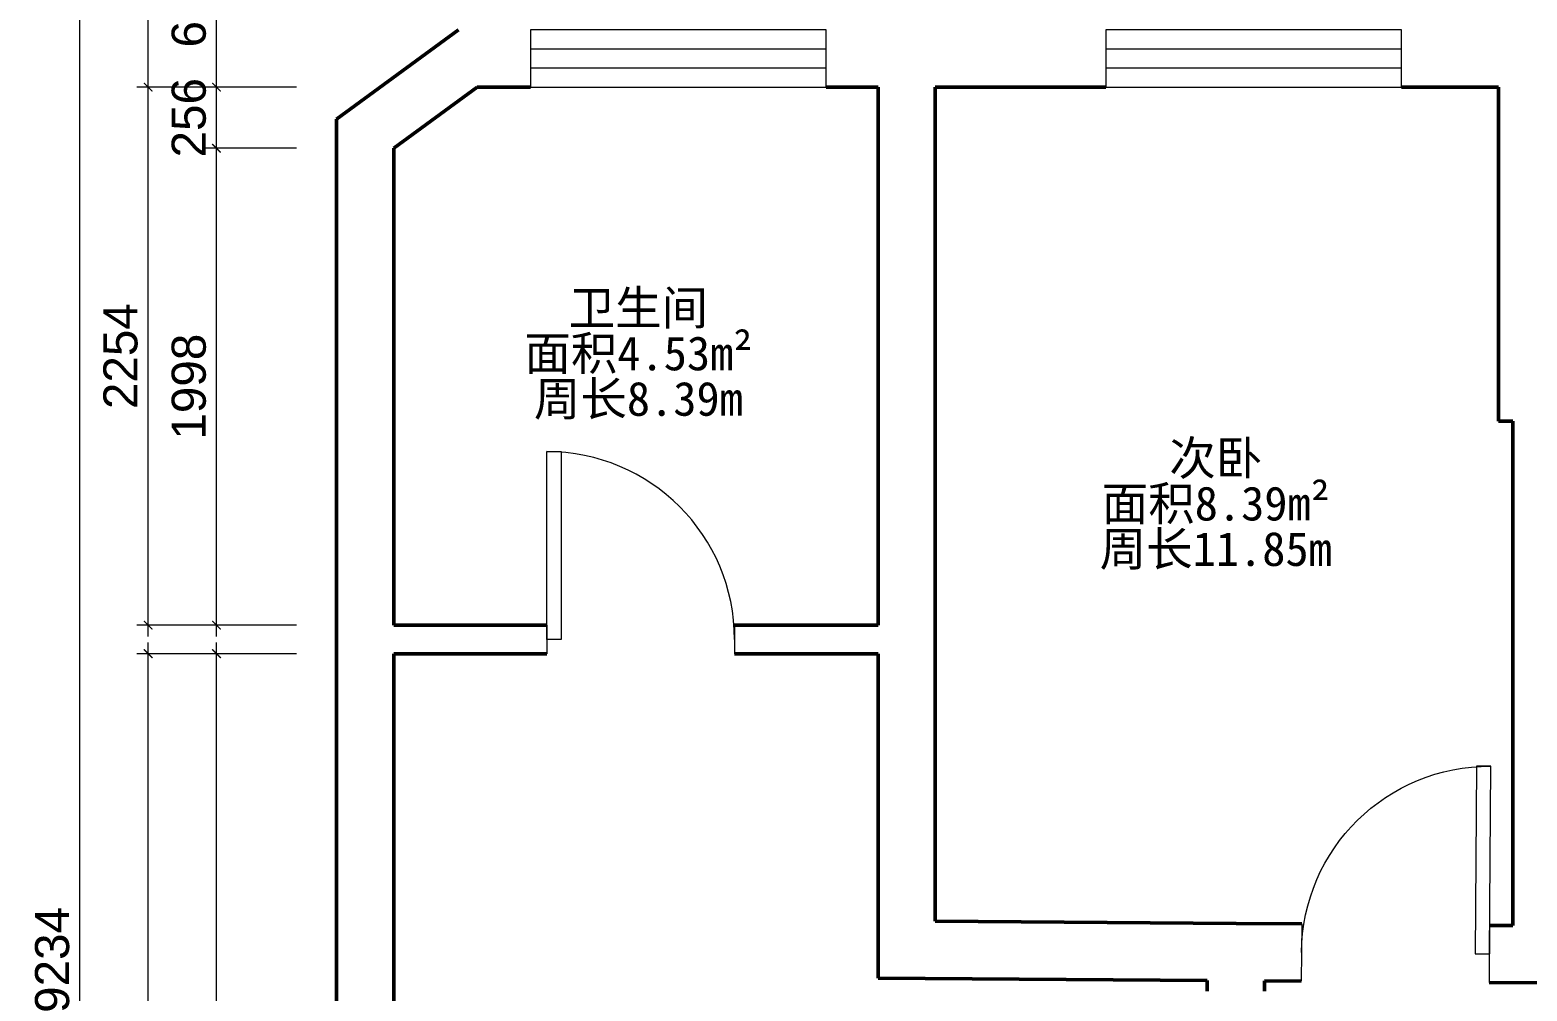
# Model space of a CAD drawing. Header units: millimetres. Extents: x 245 to 19137, y -220 to 12813.
# Drawn here: x 245 to 6518, y 6507 to 10535 of the extents above; entities that cross this region are included whole.
import ezdxf

# ---------------------------------------------------------------- set-up
doc = ezdxf.new("R2010")
doc.units = ezdxf.units.MM
for name, color, linetype, lineweight in [('BS-非承重墙', 7, 'Continuous', 50), ('DS-门窗', 7, 'Continuous', 13), ('SH-文字标注', 2, 'Continuous', 13)]:
    doc.layers.add(name, color=color, linetype=linetype, lineweight=lineweight)
doc.layers.add('SH-尺寸标注', color=32, linetype='Continuous')
doc.styles.get("Standard").update_dxf_attribs({"font": 'arial.ttf'})
doc.styles.add('T_20_SimSun', font='', dxfattribs={"height": 178.571429})
doc.styles.get('T_20_SimSun').set_extended_font_data('SimSun')
doc.dimstyles.new('D_20_2.35', dxfattribs={"dimtxt": 142.857143, "dimasz": 35.714286, "dimexe": 47.619048, "dimexo": 0, "dimgap": 0, "dimtad": 1, "dimdec": 0, "dimzin": 1, "dimdsep": 46, "dimtxsty": 'Standard', "dimblk": 'ARCHTICK', "dimcen": 0.09, "dimdle": 47.619048, "dimclrd": 252, "dimclre": 252, "dimclrt": 134, "dimadec": 0, "dimazin": 0, "dimtfac": 1, "dimtdec": 4, "dimtix": 1, "dimtmove": 2, "dimatfit": 3, "dimfxl": 335.714273, "dimfxlon": 1, "dimtolj": 1, "dimtzin": 0, "dimlwd": 9, "dimlwe": 9, "dimarcsym": 0})

# ---------------------------------------------------------------- blocks, each defined once
blk = doc.blocks.new('WINDOW_a62b61572bc37d58dc9e2607d579309c_19cabc8ac68d438292a2dbee5d9ffa78')
at = {"layer": 'DS-门窗', "color": 60, "linetype": 'Continuous', "ltscale": 2}
for p, q in [((-5155.9, 3753.8), (-6394.4, 3753.8)), ((-6394.4, 3753.8), (-6394.4, 3513.8)), ((-5155.9, 3513.8), (-5155.9, 3753.8)), ((-5155.9, 3673.8), (-6394.4, 3673.8)), ((-5155.9, 3593.8), (-6394.4, 3593.8)), ((-6394.4, 3513.8), (-5155.9, 3513.8))]:
    blk.add_line(p, q, dxfattribs=at)
blk = doc.blocks.new('WINDOW_901e531f2d109fc9228922a418da6d7e_180650a6c23d48fc9906bfc32fea3137')
at = {"layer": 'DS-门窗', "color": 60, "linetype": 'Continuous', "ltscale": 2}
for p, q in [((-2745, 3753.8), (-3983.5, 3753.8)), ((-3983.5, 3753.8), (-3983.5, 3513.8)), ((-2745, 3513.8), (-2745, 3753.8)), ((-2745, 3673.8), (-3983.5, 3673.8)), ((-2745, 3593.8), (-3983.5, 3593.8)), ((-3983.5, 3513.8), (-2745, 3513.8))]:
    blk.add_line(p, q, dxfattribs=at)
blk = doc.blocks.new('LEGEND_21c7235f9fb190111f4370a596c8782f_f730b179c3a6443a9e8fe988db1792cb')
at = {"layer": 'DS-门窗', "color": 60, "linetype": 'Continuous', "ltscale": 2}
for p, q in [((0, 120), (0, 0)), ((787, 120), (787, 0))]:
    blk.add_line(p, q, dxfattribs=at)
at = {"layer": 'DS-门窗', "color": 60, "linetype": 'Continuous', "ltscale": 2, "flags": 128}
blk.add_lwpolyline([(0, 60), (0, 847), (60, 847), (60, 60), (0, 60)], dxfattribs=at)
at = {"layer": 'DS-门窗', "color": 60, "linetype": 'Continuous', "ltscale": 2}
blk.add_arc((0, 60), 787, 0, 90, dxfattribs=at)
blk = doc.blocks.new('LEGEND_53b17ed9e7bc361a9d5f7c8f8c891103_0325671d14544a5e9625c67889f8c782')
at = {"layer": 'DS-门窗', "color": 60, "linetype": 'Continuous', "ltscale": 2}
for p, q in [((0, 240), (0, 0)), ((787, 240), (787, 0))]:
    blk.add_line(p, q, dxfattribs=at)
at = {"layer": 'DS-门窗', "color": 60, "linetype": 'Continuous', "ltscale": 2, "flags": 128}
blk.add_lwpolyline([(0, 120), (0, 907), (60, 907), (60, 120), (0, 120)], dxfattribs=at)
at = {"layer": 'DS-门窗', "color": 60, "linetype": 'Continuous', "ltscale": 2}
blk.add_arc((0, 120), 787, 0, 90, dxfattribs=at)
blk = doc.blocks.new('_ArchTick')
at = {"color": 0, "linetype": 'ByBlock', "const_width": 0.15}
blk.add_lwpolyline([(-0.5, -0.5), (0.5, 0.5)], dxfattribs=at)
blk = doc.blocks.new('*D251')
at = {"layer": 'Defpoints', "color": 0}
for p in [(740.6, 7920.5), (1076.4, 7920.5), (1076.4, 2020.2)]:
    blk.add_point(p, dxfattribs=at)
at = {"layer": 'SH-尺寸标注', "color": 252, "linetype": 'Continuous', "lineweight": 9}
for p, q in [((740.6, 1972.6), (740.6, 7968.1)), ((1076.4, 7920.5), (693, 7920.5)), ((1076.4, 2020.2), (693, 2020.2))]:
    blk.add_line(p, q, dxfattribs=at)
at = {"layer": 'SH-尺寸标注', "color": 252, "linetype": 'Continuous', "lineweight": 9, "xscale": 35.71428581050463, "yscale": 35.71428581050463, "zscale": 35.71428581050463}
for p, rotation in [((740.6, 7920.5), 90), ((740.6, 2020.2), 270)]:
    blk.add_blockref('_ArchTick', p, dxfattribs=dict(at, rotation=rotation))
at = {"layer": 'SH-尺寸标注', "color": 134, "insert": (625.4, 4970.4), "char_height": 142.86, "attachment_point": 5, "rotation": 90}
blk.add_mtext('\\A1;5900', dxfattribs=at)
blk = doc.blocks.new('*D252')
at = {"layer": 'Defpoints', "color": 0}
for p in [(740.6, 10294.7), (1076.4, 10294.7), (1076.4, 8040.5)]:
    blk.add_point(p, dxfattribs=at)
at = {"layer": 'SH-尺寸标注', "color": 252, "linetype": 'Continuous', "lineweight": 9}
for p, q in [((1076.4, 10294.7), (693, 10294.7)), ((740.6, 7992.9), (740.6, 10342.3)), ((1076.4, 8040.5), (693, 8040.5))]:
    blk.add_line(p, q, dxfattribs=at)
at = {"layer": 'SH-尺寸标注', "color": 252, "linetype": 'Continuous', "lineweight": 9, "xscale": 35.71428581050463, "yscale": 35.71428581050463, "zscale": 35.71428581050463}
for p, rotation in [((740.6, 10294.7), 90), ((740.6, 8040.5), 270)]:
    blk.add_blockref('_ArchTick', p, dxfattribs=dict(at, rotation=rotation))
at = {"layer": 'SH-尺寸标注', "color": 134, "insert": (625.4, 9167.6), "char_height": 142.86, "attachment_point": 5, "rotation": 90}
blk.add_mtext('\\A1;2254', dxfattribs=at)
blk = doc.blocks.new('*D253')
at = {"layer": 'Defpoints', "color": 0}
for p in [(740.6, 11253.7), (1076.4, 11253.7), (1076.4, 10294.7)]:
    blk.add_point(p, dxfattribs=at)
at = {"layer": 'SH-尺寸标注', "color": 252, "linetype": 'Continuous', "lineweight": 9}
for p, q in [((740.6, 10247.1), (740.6, 11301.4)), ((1076.4, 11253.7), (693, 11253.7)), ((1076.4, 10294.7), (693, 10294.7))]:
    blk.add_line(p, q, dxfattribs=at)
at = {"layer": 'SH-尺寸标注', "color": 252, "linetype": 'Continuous', "lineweight": 9, "xscale": 35.71428581050463, "yscale": 35.71428581050463, "zscale": 35.71428581050463}
for p, rotation in [((740.6, 11253.7), 90), ((740.6, 10294.7), 270)]:
    blk.add_blockref('_ArchTick', p, dxfattribs=dict(at, rotation=rotation))
at = {"layer": 'SH-尺寸标注', "color": 134, "insert": (625.4, 10774.2), "char_height": 142.86, "attachment_point": 5, "rotation": 90}
blk.add_mtext('\\A1;959', dxfattribs=at)
blk = doc.blocks.new('*D259')
at = {"layer": 'Defpoints', "color": 0}
for p in [(454.4, 11253.7), (790.1, 11253.7), (790.1, 2020.2)]:
    blk.add_point(p, dxfattribs=at)
at = {"layer": 'SH-尺寸标注', "color": 252, "linetype": 'Continuous', "lineweight": 9}
for p, q in [((454.4, 1972.6), (454.4, 11301.4)), ((790.1, 11253.7), (406.7, 11253.7)), ((790.1, 2020.2), (406.7, 2020.2))]:
    blk.add_line(p, q, dxfattribs=at)
at = {"layer": 'SH-尺寸标注', "color": 252, "linetype": 'Continuous', "lineweight": 9, "xscale": 35.71428581050463, "yscale": 35.71428581050463, "zscale": 35.71428581050463}
for p, rotation in [((454.4, 11253.7), 90), ((454.4, 2020.2), 270)]:
    blk.add_blockref('_ArchTick', p, dxfattribs=dict(at, rotation=rotation))
at = {"layer": 'SH-尺寸标注', "color": 134, "insert": (339.1, 6637), "char_height": 142.86, "attachment_point": 5, "rotation": 90}
blk.add_mtext('\\A1;9234', dxfattribs=at)
blk = doc.blocks.new('*D296')
at = {"layer": 'Defpoints', "color": 0}
for p in [(1026.9, 7920.5), (1362.6, 7920.5), (1362.6, 2397.4)]:
    blk.add_point(p, dxfattribs=at)
at = {"layer": 'SH-尺寸标注', "color": 252, "linetype": 'Continuous', "lineweight": 9}
for p, q in [((1026.9, 2349.8), (1026.9, 7968.1)), ((1362.6, 7920.5), (979.3, 7920.5)), ((1362.6, 2397.4), (979.3, 2397.4))]:
    blk.add_line(p, q, dxfattribs=at)
at = {"layer": 'SH-尺寸标注', "color": 252, "linetype": 'Continuous', "lineweight": 9, "xscale": 35.71428581050463, "yscale": 35.71428581050463, "zscale": 35.71428581050463}
for p, rotation in [((1026.9, 7920.5), 90), ((1026.9, 2397.4), 270)]:
    blk.add_blockref('_ArchTick', p, dxfattribs=dict(at, rotation=rotation))
at = {"layer": 'SH-尺寸标注', "color": 134, "insert": (911.6, 5159), "char_height": 142.86, "attachment_point": 5, "rotation": 90}
blk.add_mtext('\\A1;5523', dxfattribs=at)
blk = doc.blocks.new('*D297')
at = {"layer": 'Defpoints', "color": 0}
for p in [(1026.9, 10038.7), (1362.6, 10038.7), (1362.6, 8040.5)]:
    blk.add_point(p, dxfattribs=at)
at = {"layer": 'SH-尺寸标注', "color": 252, "linetype": 'Continuous', "lineweight": 9}
for p, q in [((1362.6, 10038.7), (979.3, 10038.7)), ((1026.9, 7992.9), (1026.9, 10086.3)), ((1362.6, 8040.5), (979.3, 8040.5))]:
    blk.add_line(p, q, dxfattribs=at)
at = {"layer": 'SH-尺寸标注', "color": 252, "linetype": 'Continuous', "lineweight": 9, "xscale": 35.71428581050463, "yscale": 35.71428581050463, "zscale": 35.71428581050463}
for p, rotation in [((1026.9, 10038.7), 90), ((1026.9, 8040.5), 270)]:
    blk.add_blockref('_ArchTick', p, dxfattribs=dict(at, rotation=rotation))
at = {"layer": 'SH-尺寸标注', "color": 134, "insert": (911.6, 9039.6), "char_height": 142.86, "attachment_point": 5, "rotation": 90}
blk.add_mtext('\\A1;1998', dxfattribs=at)
blk = doc.blocks.new('*D298')
at = {"layer": 'Defpoints', "color": 0}
for p in [(1026.9, 10294.7), (1362.6, 10294.7), (1362.6, 10038.7)]:
    blk.add_point(p, dxfattribs=at)
at = {"layer": 'SH-尺寸标注', "color": 252, "linetype": 'Continuous', "lineweight": 9}
for p, q in [((1362.6, 10294.7), (979.3, 10294.7)), ((1026.9, 9991.1), (1026.9, 10342.3)), ((1362.6, 10038.7), (979.3, 10038.7))]:
    blk.add_line(p, q, dxfattribs=at)
at = {"layer": 'SH-尺寸标注', "color": 252, "linetype": 'Continuous', "lineweight": 9, "xscale": 35.71428581050463, "yscale": 35.71428581050463, "zscale": 35.71428581050463}
for p, rotation in [((1026.9, 10294.7), 90), ((1026.9, 10038.7), 270)]:
    blk.add_blockref('_ArchTick', p, dxfattribs=dict(at, rotation=rotation))
at = {"layer": 'SH-尺寸标注', "color": 134, "insert": (911.6, 10166.7), "char_height": 142.86, "attachment_point": 5, "rotation": 90}
blk.add_mtext('\\A1;256', dxfattribs=at)
blk = doc.blocks.new('*D299')
at = {"layer": 'Defpoints', "color": 0}
for p in [(1026.9, 10960.5), (1362.6, 10960.5), (1362.6, 10294.7)]:
    blk.add_point(p, dxfattribs=at)
at = {"layer": 'SH-尺寸标注', "color": 252, "linetype": 'Continuous', "lineweight": 9}
for p, q in [((1026.9, 10247.1), (1026.9, 11008.1)), ((1362.6, 10960.5), (979.3, 10960.5)), ((1362.6, 10294.7), (979.3, 10294.7))]:
    blk.add_line(p, q, dxfattribs=at)
at = {"layer": 'SH-尺寸标注', "color": 252, "linetype": 'Continuous', "lineweight": 9, "xscale": 35.71428581050463, "yscale": 35.71428581050463, "zscale": 35.71428581050463}
for p, rotation in [((1026.9, 10960.5), 90), ((1026.9, 10294.7), 270)]:
    blk.add_blockref('_ArchTick', p, dxfattribs=dict(at, rotation=rotation))
at = {"layer": 'SH-尺寸标注', "color": 134, "insert": (911.6, 10627.6), "char_height": 142.86, "attachment_point": 5, "rotation": 90}
blk.add_mtext('\\A1;666', dxfattribs=at)
blk = doc.blocks.new('*D309')
at = {"layer": 'Defpoints', "color": 0}
for p in [(740.6, 7920.5), (1076.4, 7920.5), (1076.4, 2020.2)]:
    blk.add_point(p, dxfattribs=at)
at = {"layer": 'SH-尺寸标注', "color": 252, "linetype": 'Continuous', "lineweight": 9}
for p, q in [((740.6, 1972.6), (740.6, 7968.1)), ((1076.4, 7920.5), (693, 7920.5)), ((1076.4, 2020.2), (693, 2020.2))]:
    blk.add_line(p, q, dxfattribs=at)
at = {"layer": 'SH-尺寸标注', "color": 252, "linetype": 'Continuous', "lineweight": 9, "xscale": 35.71428581050463, "yscale": 35.71428581050463, "zscale": 35.71428581050463}
for p, rotation in [((740.6, 7920.5), 90), ((740.6, 2020.2), 270)]:
    blk.add_blockref('_ArchTick', p, dxfattribs=dict(at, rotation=rotation))
at = {"layer": 'SH-尺寸标注', "color": 134, "insert": (625.4, 4970.4), "char_height": 142.86, "attachment_point": 5, "rotation": 90}
blk.add_mtext('\\A1;5900', dxfattribs=at)
blk = doc.blocks.new('*D310')
at = {"layer": 'Defpoints', "color": 0}
for p in [(740.6, 10294.7), (1076.4, 10294.7), (1076.4, 8040.5)]:
    blk.add_point(p, dxfattribs=at)
at = {"layer": 'SH-尺寸标注', "color": 252, "linetype": 'Continuous', "lineweight": 9}
for p, q in [((1076.4, 10294.7), (693, 10294.7)), ((740.6, 7992.9), (740.6, 10342.3)), ((1076.4, 8040.5), (693, 8040.5))]:
    blk.add_line(p, q, dxfattribs=at)
at = {"layer": 'SH-尺寸标注', "color": 252, "linetype": 'Continuous', "lineweight": 9, "xscale": 35.71428581050463, "yscale": 35.71428581050463, "zscale": 35.71428581050463}
for p, rotation in [((740.6, 10294.7), 90), ((740.6, 8040.5), 270)]:
    blk.add_blockref('_ArchTick', p, dxfattribs=dict(at, rotation=rotation))
at = {"layer": 'SH-尺寸标注', "color": 134, "insert": (625.4, 9167.6), "char_height": 142.86, "attachment_point": 5, "rotation": 90}
blk.add_mtext('\\A1;2254', dxfattribs=at)
blk = doc.blocks.new('*D311')
at = {"layer": 'Defpoints', "color": 0}
for p in [(740.6, 11253.7), (1076.4, 11253.7), (1076.4, 10294.7)]:
    blk.add_point(p, dxfattribs=at)
at = {"layer": 'SH-尺寸标注', "color": 252, "linetype": 'Continuous', "lineweight": 9}
for p, q in [((740.6, 10247.1), (740.6, 11301.4)), ((1076.4, 11253.7), (693, 11253.7)), ((1076.4, 10294.7), (693, 10294.7))]:
    blk.add_line(p, q, dxfattribs=at)
at = {"layer": 'SH-尺寸标注', "color": 252, "linetype": 'Continuous', "lineweight": 9, "xscale": 35.71428581050463, "yscale": 35.71428581050463, "zscale": 35.71428581050463}
for p, rotation in [((740.6, 11253.7), 90), ((740.6, 10294.7), 270)]:
    blk.add_blockref('_ArchTick', p, dxfattribs=dict(at, rotation=rotation))
at = {"layer": 'SH-尺寸标注', "color": 134, "insert": (625.4, 10774.2), "char_height": 142.86, "attachment_point": 5, "rotation": 90}
blk.add_mtext('\\A1;959', dxfattribs=at)
blk = doc.blocks.new('*D317')
at = {"layer": 'Defpoints', "color": 0}
for p in [(454.4, 11253.7), (790.1, 11253.7), (790.1, 2020.2)]:
    blk.add_point(p, dxfattribs=at)
at = {"layer": 'SH-尺寸标注', "color": 252, "linetype": 'Continuous', "lineweight": 9}
for p, q in [((454.4, 1972.6), (454.4, 11301.4)), ((790.1, 11253.7), (406.7, 11253.7)), ((790.1, 2020.2), (406.7, 2020.2))]:
    blk.add_line(p, q, dxfattribs=at)
at = {"layer": 'SH-尺寸标注', "color": 252, "linetype": 'Continuous', "lineweight": 9, "xscale": 35.71428581050463, "yscale": 35.71428581050463, "zscale": 35.71428581050463}
for p, rotation in [((454.4, 11253.7), 90), ((454.4, 2020.2), 270)]:
    blk.add_blockref('_ArchTick', p, dxfattribs=dict(at, rotation=rotation))
at = {"layer": 'SH-尺寸标注', "color": 134, "insert": (339.1, 6637), "char_height": 142.86, "attachment_point": 5, "rotation": 90}
blk.add_mtext('\\A1;9234', dxfattribs=at)
blk = doc.blocks.new('*D348')
at = {"layer": 'Defpoints', "color": 0}
for p in [(1026.9, 7920.5), (1362.6, 7920.5), (1362.6, 2397.4)]:
    blk.add_point(p, dxfattribs=at)
at = {"layer": 'SH-尺寸标注', "color": 252, "linetype": 'Continuous', "lineweight": 9}
for p, q in [((1026.9, 2349.8), (1026.9, 7968.1)), ((1362.6, 7920.5), (979.3, 7920.5)), ((1362.6, 2397.4), (979.3, 2397.4))]:
    blk.add_line(p, q, dxfattribs=at)
at = {"layer": 'SH-尺寸标注', "color": 252, "linetype": 'Continuous', "lineweight": 9, "xscale": 35.71428581050463, "yscale": 35.71428581050463, "zscale": 35.71428581050463}
for p, rotation in [((1026.9, 7920.5), 90), ((1026.9, 2397.4), 270)]:
    blk.add_blockref('_ArchTick', p, dxfattribs=dict(at, rotation=rotation))
at = {"layer": 'SH-尺寸标注', "color": 134, "insert": (911.6, 5159), "char_height": 142.86, "attachment_point": 5, "rotation": 90}
blk.add_mtext('\\A1;5523', dxfattribs=at)
blk = doc.blocks.new('*D349')
at = {"layer": 'Defpoints', "color": 0}
for p in [(1026.9, 10038.7), (1362.6, 10038.7), (1362.6, 8040.5)]:
    blk.add_point(p, dxfattribs=at)
at = {"layer": 'SH-尺寸标注', "color": 252, "linetype": 'Continuous', "lineweight": 9}
for p, q in [((1362.6, 10038.7), (979.3, 10038.7)), ((1026.9, 7992.9), (1026.9, 10086.3)), ((1362.6, 8040.5), (979.3, 8040.5))]:
    blk.add_line(p, q, dxfattribs=at)
at = {"layer": 'SH-尺寸标注', "color": 252, "linetype": 'Continuous', "lineweight": 9, "xscale": 35.71428581050463, "yscale": 35.71428581050463, "zscale": 35.71428581050463}
for p, rotation in [((1026.9, 10038.7), 90), ((1026.9, 8040.5), 270)]:
    blk.add_blockref('_ArchTick', p, dxfattribs=dict(at, rotation=rotation))
at = {"layer": 'SH-尺寸标注', "color": 134, "insert": (911.6, 9039.6), "char_height": 142.86, "attachment_point": 5, "rotation": 90}
blk.add_mtext('\\A1;1998', dxfattribs=at)
blk = doc.blocks.new('*D350')
at = {"layer": 'Defpoints', "color": 0}
for p in [(1026.9, 10294.7), (1362.6, 10294.7), (1362.6, 10038.7)]:
    blk.add_point(p, dxfattribs=at)
at = {"layer": 'SH-尺寸标注', "color": 252, "linetype": 'Continuous', "lineweight": 9}
for p, q in [((1362.6, 10294.7), (979.3, 10294.7)), ((1026.9, 9991.1), (1026.9, 10342.3)), ((1362.6, 10038.7), (979.3, 10038.7))]:
    blk.add_line(p, q, dxfattribs=at)
at = {"layer": 'SH-尺寸标注', "color": 252, "linetype": 'Continuous', "lineweight": 9, "xscale": 35.71428581050463, "yscale": 35.71428581050463, "zscale": 35.71428581050463}
for p, rotation in [((1026.9, 10294.7), 90), ((1026.9, 10038.7), 270)]:
    blk.add_blockref('_ArchTick', p, dxfattribs=dict(at, rotation=rotation))
at = {"layer": 'SH-尺寸标注', "color": 134, "insert": (911.6, 10166.7), "char_height": 142.86, "attachment_point": 5, "rotation": 90}
blk.add_mtext('\\A1;256', dxfattribs=at)
blk = doc.blocks.new('*D351')
at = {"layer": 'Defpoints', "color": 0}
for p in [(1026.9, 10960.5), (1362.6, 10960.5), (1362.6, 10294.7)]:
    blk.add_point(p, dxfattribs=at)
at = {"layer": 'SH-尺寸标注', "color": 252, "linetype": 'Continuous', "lineweight": 9}
for p, q in [((1026.9, 10247.1), (1026.9, 11008.1)), ((1362.6, 10960.5), (979.3, 10960.5)), ((1362.6, 10294.7), (979.3, 10294.7))]:
    blk.add_line(p, q, dxfattribs=at)
at = {"layer": 'SH-尺寸标注', "color": 252, "linetype": 'Continuous', "lineweight": 9, "xscale": 35.71428581050463, "yscale": 35.71428581050463, "zscale": 35.71428581050463}
for p, rotation in [((1026.9, 10960.5), 90), ((1026.9, 10294.7), 270)]:
    blk.add_blockref('_ArchTick', p, dxfattribs=dict(at, rotation=rotation))
at = {"layer": 'SH-尺寸标注', "color": 134, "insert": (911.6, 10627.6), "char_height": 142.86, "attachment_point": 5, "rotation": 90}
blk.add_mtext('\\A1;666', dxfattribs=at)

msp = doc.modelspace()

# ---------------------------------------------------------------- linework, layer by layer
at = {"layer": 'BS-非承重墙', "color": 7, "linetype": 'Continuous', "ltscale": 2}
for p, q in [((2041.4, 10534.7), (1529.7, 10160.5)), ((2041.4, 10534.7), (1529.7, 10160.5)), ((1769.7, 10038.7), (2119.8, 10294.7)), ((1769.7, 10038.7), (2119.8, 10294.7)), ((2119.8, 10294.7), (2343.2, 10294.7)), ((2119.8, 10294.7), (2343.2, 10294.7)), ((3581.7, 10294.7), (3799, 10294.7)), ((3581.7, 10294.7), (3799, 10294.7)), ((3799, 10294.7), (3799, 8040.5)), ((3799, 10294.7), (3799, 8040.5)), ((4039, 7920.5), (4039, 10294.7)), ((4039, 10294.7), (4754.1, 10294.7)), ((4039, 7920.5), (4039, 10294.7)), ((4039, 10294.7), (4754.1, 10294.7)), ((5992.6, 10294.7), (6398.4, 10294.7)), ((5992.6, 10294.7), (6398.4, 10294.7)), ((6398.4, 10294.7), (6398.4, 8894.5)), ((6398.4, 10294.7), (6398.4, 8894.5)), ((1529.7, 10160.5), (1529.7, 8040.5)), ((1529.7, 10160.5), (1529.7, 8040.5)), ((1769.7, 8040.5), (1769.7, 10038.7)), ((1769.7, 8040.5), (1769.7, 10038.7)), ((6398.4, 8894.5), (6458.4, 8894.5)), ((6398.4, 8894.5), (6458.4, 8894.5)), ((6458.4, 8894.5), (6458.4, 6781.3)), ((6458.4, 8894.5), (6458.4, 6781.3)), ((1529.7, 8040.5), (1529.7, 2298)), ((1529.7, 8040.5), (1529.7, 2298)), ((2410.8, 8040.5), (1769.7, 8040.5)), ((2410.8, 8040.5), (1769.7, 8040.5)), ((3799, 8040.5), (3197.9, 8040.5)), ((3799, 8040.5), (3197.9, 8040.5)), ((1769.7, 2397.4), (1769.7, 7920.5)), ((1769.7, 7920.5), (2410.8, 7920.5)), ((1769.7, 2397.4), (1769.7, 7920.5)), ((1769.7, 7920.5), (2410.8, 7920.5)), ((3197.9, 7920.5), (3799, 7920.5)), ((3197.9, 7920.5), (3799, 7920.5)), ((3799, 7920.5), (3799, 6560.9)), ((3799, 7920.5), (3799, 6560.9)), ((4039, 6799.1), (4039, 7920.5)), ((4039, 6799.1), (4039, 7920.5)), ((5299, 6789.8), (4039, 6799.1)), ((5299, 6789.8), (4039, 6799.1)), ((5574.2, 6787.8), (5299, 6789.8)), ((5574.2, 6787.8), (5299, 6789.8)), ((6458.4, 6781.3), (6361.2, 6782)), ((6458.4, 6781.3), (6361.2, 6782)), ((3799, 6560.9), (5178.1, 6550.7)), ((3799, 6560.9), (5178.1, 6550.7)), ((5178.1, 6550.7), (5178.1, 6506.6)), ((5178.1, 6550.7), (5178.1, 6506.6)), ((5418.1, 6549), (5572.4, 6547.8)), ((5418.1, 6506.6), (5418.1, 6549)), ((5418.1, 6549), (5572.4, 6547.8)), ((5418.1, 6506.6), (5418.1, 6549)), ((6359.5, 6542), (6578.4, 6540.4)), ((6359.5, 6542), (6578.4, 6540.4))]:
    msp.add_line(p, q, dxfattribs=at)

# ---------------------------------------------------------------- block references
at = {"layer": 'DS-门窗', "color": 7}
for name, p in [('WINDOW_a62b61572bc37d58dc9e2607d579309c_19cabc8ac68d438292a2dbee5d9ffa78', (8737.6, 6780.9)), ('WINDOW_a62b61572bc37d58dc9e2607d579309c_19cabc8ac68d438292a2dbee5d9ffa78', (8737.6, 6780.9)), ('WINDOW_901e531f2d109fc9228922a418da6d7e_180650a6c23d48fc9906bfc32fea3137', (8737.6, 6780.9)), ('WINDOW_901e531f2d109fc9228922a418da6d7e_180650a6c23d48fc9906bfc32fea3137', (8737.6, 6780.9)), ('LEGEND_21c7235f9fb190111f4370a596c8782f_f730b179c3a6443a9e8fe988db1792cb', (2410.8, 7920.5)), ('LEGEND_21c7235f9fb190111f4370a596c8782f_f730b179c3a6443a9e8fe988db1792cb', (2410.8, 7920.5))]:
    msp.add_blockref(name, p, dxfattribs=at)
at = {"layer": 'DS-门窗', "color": 7, "xscale": -1, "rotation": 359.5782778418915}
msp.add_blockref('LEGEND_53b17ed9e7bc361a9d5f7c8f8c891103_0325671d14544a5e9625c67889f8c782', (6359.5, 6542), dxfattribs=at)
msp.add_blockref('LEGEND_53b17ed9e7bc361a9d5f7c8f8c891103_0325671d14544a5e9625c67889f8c782', (6359.5, 6542), dxfattribs=at)

# ---------------------------------------------------------------- texts
at = {"layer": 'SH-文字标注', "color": 134, "char_height": 142.857, "attachment_point": 5, "line_spacing_factor": 0.8, "style": 'T_20_SimSun'}
for s, insert in [('卫生间^J面积4.53m²^J周长8.39m', (2794.7, 9171.2)), ('卫生间^J面积4.53m²^J周长8.39m', (2794.7, 9171.2)), ('次卧^J面积8.39m²^J周长11.85m', (5214, 8541.8)), ('次卧^J面积8.39m²^J周长11.85m', (5214, 8541.8))]:
    msp.add_mtext(s, dxfattribs=dict(at, insert=insert))

# ---------------------------------------------------------------- dimensions: what is measured, and where the dimension line sits
at = {"layer": 'SH-尺寸标注', "color": 252, "linetype": 'Continuous'}
for base, p1, p2, picture, middle, dimtype in [((454.3637, 11253.745), (790.078, 2020.1984), (790.078, 11253.745), '*D259', (339.0881, 6636.9717), 160), ((454.3637, 11253.745), (790.078, 2020.1984), (790.078, 11253.745), '*D317', (339.0881, 6636.9717), 160), ((740.6, 11253.7), (1076.4, 10294.7), (1076.4, 11253.7), '*D253', (625.4, 10774.2), 160), ((740.6, 11253.7), (1076.4, 10294.7), (1076.4, 11253.7), '*D311', (625.4, 10774.2), 160), ((1026.9, 10960.5), (1362.6, 10294.7), (1362.6, 10960.5), '*D299', (911.6, 10627.6), 160), ((1026.9, 10960.5), (1362.6, 10294.7), (1362.6, 10960.5), '*D351', (911.6, 10627.6), 160), ((740.6, 10294.7), (1076.4, 8040.5), (1076.4, 10294.7), '*D252', (625.4, 9167.6), 160), ((740.6, 10294.7), (1076.4, 8040.5), (1076.4, 10294.7), '*D310', (625.4, 9167.6), 160), ((1026.9, 10294.7), (1362.6, 10038.7), (1362.6, 10294.7), '*D298', (911.6, 10166.7), 160), ((1026.9, 10294.7), (1362.6, 10038.7), (1362.6, 10294.7), '*D350', (911.6, 10166.7), 160), ((1026.9, 10038.7), (1362.6, 8040.5), (1362.6, 10038.7), '*D297', (911.6, 9039.6), 160), ((1026.9, 10038.7), (1362.6, 8040.5), (1362.6, 10038.7), '*D349', (911.6, 9039.6), 160), ((740.6, 7920.5), (1076.4, 2020.2), (1076.4, 7920.5), '*D251', (625.4, 4970.4), 160), ((740.6, 7920.5), (1076.4, 2020.2), (1076.4, 7920.5), '*D309', (625.4, 4970.4), 160), ((1026.9, 7920.5), (1362.6, 2397.4), (1362.6, 7920.5), '*D296', (911.6, 5159), 161), ((1026.9, 7920.5), (1362.6, 2397.4), (1362.6, 7920.5), '*D348', (911.6, 5159), 161)]:
    dim = msp.add_linear_dim(base=base, p1=p1, p2=p2, angle=90, dimstyle='D_20_2.35', override={"dimscale": 1, "dimclrt": 134}, dxfattribs=at)
    dim.commit()
    dim.dimension.update_dxf_attribs({"geometry": picture, "text_midpoint": middle, "dimtype": dimtype})

doc.saveas('drawing.dxf')
